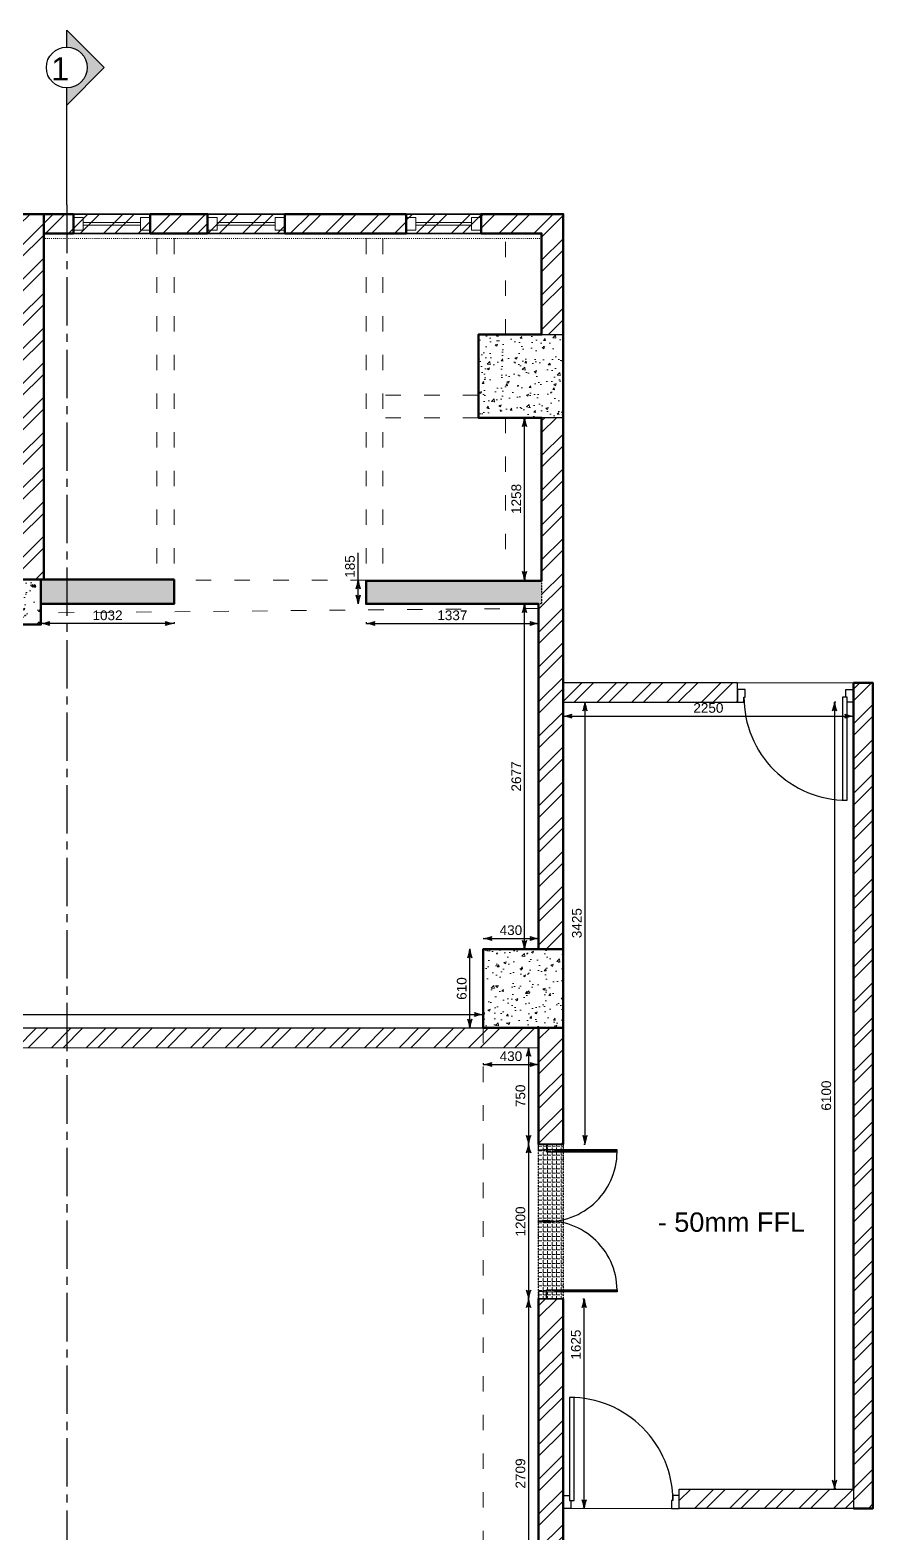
# Model space of a CAD drawing. Header units: millimetres. Extents: x 68727 to 319899, y -4876 to 265722.
# Drawn here: x 172087 to 178618, y 72328 to 83980 of the extents above; entities that cross this region are included whole.
import ezdxf

# ---------------------------------------------------------------- set-up
doc = ezdxf.new("R2010")
doc.units = ezdxf.units.MM
for name, pattern in [('ACAD_ISO03W100', [30, 12, -18]), ('CENTER2', [1.125, 0.75, -0.125, 0.125, -0.125]), ('DASHED2', [0.375, 0.25, -0.125]), ('HIDDEN', [9.525, 6.35, -3.175]), ('WALL', [21, 12, -3, 0, -3, 0, -3])]:
    doc.linetypes.add(name, pattern=pattern)
for name, color, linetype in [('beam', 1, 'DASHED2'), ('Dimensions', 172, 'Continuous'), ('Door', 23, 'Continuous'), ('POLY', 6, 'Continuous'), ('TEXT', 2, 'Continuous')]:
    doc.layers.add(name, color=color, linetype=linetype)
for name, color, linetype, lineweight in [('HACH', 252, 'Continuous', 13), ('HAT', 9, 'Continuous', 13), ('LS_DR_Plan Beam', 9, 'HIDDEN', 0), ('LS_DR_Wall', 7, 'Continuous', 35), ('LS_DR_Window', 30, 'Continuous', 5), ('SECTIONS', 10, 'Continuous', 25), ('wall', 5, 'Continuous', 30), ('wall1', 2, 'WALL', 25), ('Walls', 2, 'Continuous', 30)]:
    doc.layers.add(name, color=color, linetype=linetype, lineweight=lineweight)
doc.styles.add('2010 G', font='times.ttf')
doc.styles.get("Standard").update_dxf_attribs({"font": 'arial.ttf'})
doc.dimstyles.new('SC-25', dxfattribs={"dimtxt": 75, "dimasz": 0.4, "dimexe": 1, "dimexo": 100, "dimgap": 25, "dimtad": 1, "dimdec": 0, "dimzin": 0, "dimdsep": 46, "dimtxsty": 'Standard', "dimblk1": 'A1', "dimblk2": 'A1', "dimsah": 1, "dimcen": 0.09, "dimdle": 3, "dimclrd": 1, "dimclre": 1, "dimclrt": 1, "dimadec": 0, "dimazin": 0, "dimtfac": 1, "dimtdec": 0, "dimtofl": 0, "dimtmove": 0, "dimatfit": 2, "dimldrblk": 'A1', "dimfxl": 10, "dimfxlon": 1, "dimtolj": 1, "dimtzin": 0, "dimarcsym": 0})
pattern_1 = [(45, (-667341.28, -131860.55), (-134.70384, 134.70384), []), (45, (-667251.47, -131860.55), (-134.70384, 134.70384), [])]
pattern_2 = [(50, (-667341.28, -131860.55), (182.18467, -15.939086), [19.05, -209.55]), (355, (-667341.28, -131860.55), (-35.24342, 191.056845), [15.24, -167.640584]), (100.451445, (-667326.1, -131861.88), (146.941247, 175.117752), [16.19001, -178.090245]), (46.1842, (-667341.28, -131809.75), (271.07904, -42.04233), [28.575, -314.325]), (96.635558, (-667318.69, -131813.25), (237.404134, 247.426125), [24.28502, -267.13561]), (351.18415, (-667341.28, -131809.75), (237.40413, 247.426125), [22.85997, -251.45973]), (21, (-667315.88, -131822.45), (151.61439, -102.265198), [19.05, -209.55]), (326, (-667315.88, -131822.45), (61.80203, 184.187966), [15.24, -167.64]), (71.451445, (-667303.24, -131830.97), (213.41642, 81.92277), [16.19001, -178.089938]), (37.5, (-667341.277, -131860.55), (3.0886033, 84.555039), [0, -165.608, 0, -170.18, 0, -168.275]), (7.5, (-667341.28, -131860.55), (66.8196625, 100.180575), [0, -97.028, 0, -161.798, 0, -64.135]), (327.5, (-667397.92, -131860.55), (135.590595, -5.728744), [0, -63.5, 0, -198.12, 0, -262.89]), (317.5, (-667423.32, -131860.55), (148.129181, 25.426491), [0, -82.55, 0, -131.572, 0, -186.69])]
pattern_3 = [(45, (-42379.16, 0), (-134.70384, 134.70384), []), (45, (-42289.36, 0), (-134.70384, 134.70384), [])]

# ---------------------------------------------------------------- blocks, each defined once
blk = doc.blocks.new('A1')
at = {"layer": 'wall', "color": 1}
for p, q in [((-138, 0), (-167, 40)), ((-167, -40), (-138, 0))]:
    blk.add_line(p, q, dxfattribs=at)
for centre, start, end in [((53, 586), 248, 264.8035), ((53, -586), 95.1965, 112)]:
    blk.add_arc(centre, 589, start, end, dxfattribs=at)
blk = doc.blocks.new('*D545')
at = {"layer": 'Defpoints', "color": 0, "transparency": 16777216}
for p in [(176028, 76091), (175950, 75343), (176028, 75343)]:
    blk.add_point(p, dxfattribs=at)
at = {"layer": 'Dimensions', "color": 1, "lineweight": -2, "transparency": 16777216}
for p, q in [((175950, 76091), (175949, 76091)), ((175950, 76090), (175950, 75344)), ((175950, 75343), (175949, 75343))]:
    blk.add_line(p, q, dxfattribs=at)
at = {"layer": 'Dimensions', "color": 1, "lineweight": -2, "transparency": 16777216, "xscale": 0.4, "yscale": 0.4, "zscale": 0.4}
for p, rotation in [((175950, 76091), 90), ((175950, 75343), 270)]:
    blk.add_blockref('A1', p, dxfattribs=dict(at, rotation=rotation))
at = {"layer": 'Dimensions', "color": 1, "transparency": 16777216, "insert": (175887, 75717), "char_height": 75, "attachment_point": 5, "rotation": 90}
blk.add_mtext('\\A1;750', dxfattribs=at)
blk = doc.blocks.new('*D546')
at = {"layer": 'Defpoints', "color": 0, "transparency": 16777216}
for p in [(176028, 75343), (175950, 74143), (176028, 74143)]:
    blk.add_point(p, dxfattribs=at)
at = {"layer": 'Dimensions', "color": 1, "lineweight": -2, "transparency": 16777216}
for p, q in [((175950, 75343), (175949, 75343)), ((175950, 75343), (175950, 74144)), ((175950, 74143), (175949, 74143))]:
    blk.add_line(p, q, dxfattribs=at)
at = {"layer": 'Dimensions', "color": 1, "lineweight": -2, "transparency": 16777216, "xscale": 0.4, "yscale": 0.4, "zscale": 0.4}
for p, rotation in [((175950, 75343), 90), ((175950, 74143), 270)]:
    blk.add_blockref('A1', p, dxfattribs=dict(at, rotation=rotation))
at = {"layer": 'Dimensions', "color": 1, "transparency": 16777216, "insert": (175887, 74743), "char_height": 75, "attachment_point": 5, "rotation": 90}
blk.add_mtext('\\A1;1200', dxfattribs=at)
blk = doc.blocks.new('*D547')
at = {"layer": 'Defpoints', "color": 0, "transparency": 16777216}
for p in [(176028, 74143), (175538, 71434), (175950, 71434)]:
    blk.add_point(p, dxfattribs=at)
at = {"layer": 'Dimensions', "color": 1, "lineweight": -2, "transparency": 16777216}
for p, q in [((175950, 74143), (175949, 74143)), ((175950, 74143), (175950, 71435)), ((175940, 71434), (175951, 71434))]:
    blk.add_line(p, q, dxfattribs=at)
at = {"layer": 'Dimensions', "color": 1, "lineweight": -2, "transparency": 16777216, "xscale": 0.4, "yscale": 0.4, "zscale": 0.4}
for p, rotation in [((175950, 74143), 90), ((175950, 71434), 270)]:
    blk.add_blockref('A1', p, dxfattribs=dict(at, rotation=rotation))
at = {"layer": 'Dimensions', "color": 1, "transparency": 16777216, "insert": (175887, 72789), "char_height": 75, "attachment_point": 5, "rotation": 90}
blk.add_mtext('\\A1;2709', dxfattribs=at)
blk = doc.blocks.new('*D553')
at = {"layer": 'Defpoints', "color": 0, "transparency": 16777216}
for p in [(175598, 76347), (167195, 76241), (175598, 76244)]:
    blk.add_point(p, dxfattribs=at)
at = {"layer": 'Dimensions', "color": 1, "lineweight": -2, "transparency": 16777216}
for p, q in [((167195, 76341), (167195, 76348)), ((167195, 76347), (175597, 76347)), ((175598, 76344), (175598, 76348))]:
    blk.add_line(p, q, dxfattribs=at)
at = {"layer": 'Dimensions', "color": 1, "lineweight": -2, "transparency": 16777216, "xscale": 0.4, "yscale": 0.4, "zscale": 0.4, "rotation": 180}
blk.add_blockref('A1', (167195, 76347), dxfattribs=at)
at = {"layer": 'Dimensions', "color": 1, "lineweight": -2, "transparency": 16777216, "xscale": 0.4, "yscale": 0.4, "zscale": 0.4}
blk.add_blockref('A1', (175598, 76347), dxfattribs=at)
at = {"layer": 'Dimensions', "color": 1, "transparency": 16777216, "insert": (171396, 76411), "char_height": 75, "attachment_point": 5}
blk.add_mtext('\\A1;8403', dxfattribs=at)
blk = doc.blocks.new('*D554')
at = {"layer": 'Defpoints', "color": 0, "transparency": 16777216}
for p in [(175495, 76854), (175598, 76854), (175598, 76244)]:
    blk.add_point(p, dxfattribs=at)
at = {"layer": 'Dimensions', "color": 1, "lineweight": -2, "transparency": 16777216}
for p, q in [((175498, 76854), (175494, 76854)), ((175495, 76245), (175495, 76854)), ((175498, 76244), (175494, 76244))]:
    blk.add_line(p, q, dxfattribs=at)
at = {"layer": 'Dimensions', "color": 1, "lineweight": -2, "transparency": 16777216, "xscale": 0.4, "yscale": 0.4, "zscale": 0.4}
for p, rotation in [((175495, 76854), 90), ((175495, 76244), 270)]:
    blk.add_blockref('A1', p, dxfattribs=dict(at, rotation=rotation))
at = {"layer": 'Dimensions', "color": 1, "transparency": 16777216, "insert": (175432, 76549), "char_height": 75, "attachment_point": 5, "rotation": 90}
blk.add_mtext('\\A1;610', dxfattribs=at)
blk = doc.blocks.new('*D555')
at = {"layer": 'Defpoints', "color": 0, "transparency": 16777216}
for p in [(176028, 76937), (175598, 76856), (176028, 76856)]:
    blk.add_point(p, dxfattribs=at)
at = {"layer": 'Dimensions', "color": 1, "lineweight": -2, "transparency": 16777216}
for p, q in [((175598, 76937), (175598, 76938)), ((175598, 76937), (176027, 76937)), ((176028, 76937), (176028, 76938))]:
    blk.add_line(p, q, dxfattribs=at)
at = {"layer": 'Dimensions', "color": 1, "lineweight": -2, "transparency": 16777216, "xscale": 0.4, "yscale": 0.4, "zscale": 0.4, "rotation": 180}
blk.add_blockref('A1', (175598, 76937), dxfattribs=at)
at = {"layer": 'Dimensions', "color": 1, "lineweight": -2, "transparency": 16777216, "xscale": 0.4, "yscale": 0.4, "zscale": 0.4}
blk.add_blockref('A1', (176028, 76937), dxfattribs=at)
at = {"layer": 'Dimensions', "color": 1, "transparency": 16777216, "insert": (175813, 77001), "char_height": 75, "attachment_point": 5}
blk.add_mtext('\\A1;430', dxfattribs=at)
blk = doc.blocks.new('*D556')
at = {"layer": 'Defpoints', "color": 0, "transparency": 16777216}
for p in [(175918, 79531), (176028, 79531), (176028, 76854)]:
    blk.add_point(p, dxfattribs=at)
at = {"layer": 'Dimensions', "color": 1, "lineweight": -2, "transparency": 16777216}
for p, q in [((175928, 79531), (175917, 79531)), ((175918, 76855), (175918, 79531)), ((175928, 76854), (175917, 76854))]:
    blk.add_line(p, q, dxfattribs=at)
at = {"layer": 'Dimensions', "color": 1, "lineweight": -2, "transparency": 16777216, "xscale": 0.4, "yscale": 0.4, "zscale": 0.4}
for p, rotation in [((175918, 79531), 90), ((175918, 76854), 270)]:
    blk.add_blockref('A1', p, dxfattribs=dict(at, rotation=rotation))
at = {"layer": 'Dimensions', "color": 1, "transparency": 16777216, "insert": (175855, 78193), "char_height": 75, "attachment_point": 5, "rotation": 90}
blk.add_mtext('\\A1;2677', dxfattribs=at)
blk = doc.blocks.new('*D557')
at = {"layer": 'Defpoints', "color": 0, "transparency": 16777216}
for p in [(174691, 79531), (176028, 79531), (176028, 79379)]:
    blk.add_point(p, dxfattribs=at)
at = {"layer": 'Dimensions', "color": 1, "lineweight": -2, "transparency": 16777216}
for p, q in [((174691, 79389), (174691, 79378)), ((174691, 79379), (176027, 79379)), ((176028, 79389), (176028, 79378))]:
    blk.add_line(p, q, dxfattribs=at)
at = {"layer": 'Dimensions', "color": 1, "lineweight": -2, "transparency": 16777216, "xscale": 0.4, "yscale": 0.4, "zscale": 0.4, "rotation": 180}
blk.add_blockref('A1', (174691, 79379), dxfattribs=at)
at = {"layer": 'Dimensions', "color": 1, "lineweight": -2, "transparency": 16777216, "xscale": 0.4, "yscale": 0.4, "zscale": 0.4}
blk.add_blockref('A1', (176028, 79379), dxfattribs=at)
at = {"layer": 'Dimensions', "color": 1, "transparency": 16777216, "insert": (175359, 79442), "char_height": 75, "attachment_point": 5}
blk.add_mtext('\\A1;1337', dxfattribs=at)
blk = doc.blocks.new('*D558')
at = {"layer": 'Defpoints', "color": 0, "transparency": 16777216}
for p in [(172171, 79531), (173203, 79531), (172171, 79379)]:
    blk.add_point(p, dxfattribs=at)
at = {"layer": 'Dimensions', "color": 1, "lineweight": -2, "transparency": 16777216}
for p, q in [((172171, 79389), (172171, 79378)), ((173202, 79379), (172171, 79379)), ((173203, 79389), (173203, 79378))]:
    blk.add_line(p, q, dxfattribs=at)
at = {"layer": 'Dimensions', "color": 1, "lineweight": -2, "transparency": 16777216, "xscale": 0.4, "yscale": 0.4, "zscale": 0.4, "rotation": 180}
blk.add_blockref('A1', (172171, 79379), dxfattribs=at)
at = {"layer": 'Dimensions', "color": 1, "lineweight": -2, "transparency": 16777216, "xscale": 0.4, "yscale": 0.4, "zscale": 0.4}
blk.add_blockref('A1', (173203, 79379), dxfattribs=at)
at = {"layer": 'Dimensions', "color": 1, "transparency": 16777216, "insert": (172687, 79442), "char_height": 75, "attachment_point": 5}
blk.add_mtext('\\A1;1032', dxfattribs=at)
blk = doc.blocks.new('*D559')
at = {"layer": 'Defpoints', "color": 0, "transparency": 16777216}
for p in [(174629, 79716), (174691, 79716), (174691, 79531)]:
    blk.add_point(p, dxfattribs=at)
at = {"layer": 'Dimensions', "color": 1, "lineweight": -2, "transparency": 16777216}
for p, q in [((174629, 79716), (174629, 79926)), ((174629, 79716), (174628, 79716)), ((174629, 79532), (174629, 79716)), ((174629, 79531), (174628, 79531))]:
    blk.add_line(p, q, dxfattribs=at)
at = {"layer": 'Dimensions', "color": 1, "lineweight": -2, "transparency": 16777216, "xscale": 0.4, "yscale": 0.4, "zscale": 0.4}
for p, rotation in [((174629, 79716), 90), ((174629, 79531), 270)]:
    blk.add_blockref('A1', p, dxfattribs=dict(at, rotation=rotation))
at = {"layer": 'Dimensions', "color": 1, "transparency": 16777216, "insert": (174566, 79821), "char_height": 75, "attachment_point": 5, "rotation": 90}
blk.add_mtext('\\A1;185', dxfattribs=at)
blk = doc.blocks.new('*D560')
at = {"layer": 'Defpoints', "color": 0, "transparency": 16777216}
for p in [(175918, 80974), (176051, 80974), (176051, 79716)]:
    blk.add_point(p, dxfattribs=at)
at = {"layer": 'Dimensions', "color": 1, "lineweight": -2, "transparency": 16777216}
for p, q in [((175928, 80974), (175917, 80974)), ((175918, 79717), (175918, 80974)), ((175928, 79716), (175917, 79716))]:
    blk.add_line(p, q, dxfattribs=at)
at = {"layer": 'Dimensions', "color": 1, "lineweight": -2, "transparency": 16777216, "xscale": 0.4, "yscale": 0.4, "zscale": 0.4}
for p, rotation in [((175918, 80974), 90), ((175918, 79716), 270)]:
    blk.add_blockref('A1', p, dxfattribs=dict(at, rotation=rotation))
at = {"layer": 'Dimensions', "color": 1, "transparency": 16777216, "insert": (175855, 80345), "char_height": 75, "attachment_point": 5, "rotation": 90}
blk.add_mtext('\\A1;1258', dxfattribs=at)
blk = doc.blocks.new('*D562')
at = {"layer": 'Defpoints', "color": 0, "transparency": 16777216}
for p in [(175598, 76241), (176028, 76241), (176028, 75960)]:
    blk.add_point(p, dxfattribs=at)
at = {"layer": 'Dimensions', "color": 1, "lineweight": -2, "transparency": 16777216}
for p, q in [((175598, 75970), (175598, 75959)), ((175598, 75960), (176027, 75960)), ((176028, 75970), (176028, 75959))]:
    blk.add_line(p, q, dxfattribs=at)
at = {"layer": 'Dimensions', "color": 1, "lineweight": -2, "transparency": 16777216, "xscale": 0.4, "yscale": 0.4, "zscale": 0.4, "rotation": 180}
blk.add_blockref('A1', (175598, 75960), dxfattribs=at)
at = {"layer": 'Dimensions', "color": 1, "lineweight": -2, "transparency": 16777216, "xscale": 0.4, "yscale": 0.4, "zscale": 0.4}
blk.add_blockref('A1', (176028, 75960), dxfattribs=at)
at = {"layer": 'Dimensions', "color": 1, "transparency": 16777216, "insert": (175813, 76024), "char_height": 75, "attachment_point": 5}
blk.add_mtext('\\A1;430', dxfattribs=at)
blk = doc.blocks.new('SECL')
at = {"layer": 'Walls', "linetype": 'Continuous'}
blk.add_hatch(color=252, dxfattribs=at).paths.add_polyline_path([(144.9, -140.4), (0, -285.3), (0, -219.4, 0.414214), (79, -140.4, 0.414214), (0, -61.3), (0, 4.6)])
at = {"layer": 'beam', "color": 1, "linetype": 'Continuous', "ltscale": 0.5}
blk.add_lwpolyline([(0, -61.3), (0, 4.6), (145, -140.7), (0, -286.5), (0, -219.4)], dxfattribs=at)
at = {"layer": 'Walls', "color": 1, "linetype": 'Continuous'}
blk.add_line((0, -672.4), (0, -219.4), dxfattribs=at)
blk.add_circle((0, -140.4), 79, dxfattribs=at)
blk = doc.blocks.new('*D837')
at = {"layer": 'Defpoints', "color": 0, "transparency": 16777216}
for p in [(176218, 78769), (178468, 78769), (178468, 78661)]:
    blk.add_point(p, dxfattribs=at)
at = {"layer": 'Dimensions', "color": 1, "lineweight": -2, "transparency": 16777216}
for p, q in [((176218, 78669), (176218, 78660)), ((176218, 78661), (178468, 78661)), ((178468, 78669), (178468, 78660))]:
    blk.add_line(p, q, dxfattribs=at)
at = {"layer": 'Dimensions', "color": 1, "lineweight": -2, "transparency": 16777216, "xscale": 0.4, "yscale": 0.4, "zscale": 0.4, "rotation": 180}
blk.add_blockref('A1', (176218, 78661), dxfattribs=at)
at = {"layer": 'Dimensions', "color": 1, "lineweight": -2, "transparency": 16777216, "xscale": 0.4, "yscale": 0.4, "zscale": 0.4}
blk.add_blockref('A1', (178468, 78661), dxfattribs=at)
at = {"layer": 'Dimensions', "color": 1, "transparency": 16777216, "insert": (177343, 78724), "char_height": 75, "attachment_point": 5}
blk.add_mtext('\\A1;2250', dxfattribs=at)
blk = doc.blocks.new('*D838')
at = {"layer": 'Defpoints', "color": 0, "transparency": 16777216}
for p in [(178468, 78769), (178321, 72669), (178468, 72669)]:
    blk.add_point(p, dxfattribs=at)
at = {"layer": 'Dimensions', "color": 1, "lineweight": -2, "transparency": 16777216}
for p, q in [((178331, 78769), (178320, 78769)), ((178321, 78768), (178321, 72669)), ((178331, 72669), (178320, 72669))]:
    blk.add_line(p, q, dxfattribs=at)
at = {"layer": 'Dimensions', "color": 1, "lineweight": -2, "transparency": 16777216, "xscale": 0.4, "yscale": 0.4, "zscale": 0.4}
for p, rotation in [((178321, 78769), 90), ((178321, 72669), 270)]:
    blk.add_blockref('A1', p, dxfattribs=dict(at, rotation=rotation))
at = {"layer": 'Dimensions', "color": 1, "transparency": 16777216, "insert": (178257, 75719), "char_height": 75, "attachment_point": 5, "rotation": 90}
blk.add_mtext('\\A1;6100', dxfattribs=at)
blk = doc.blocks.new('*D839')
at = {"layer": 'Defpoints', "color": 0, "transparency": 16777216}
for p in [(176218, 78769), (176387, 78769), (176218, 75343)]:
    blk.add_point(p, dxfattribs=at)
at = {"layer": 'Dimensions', "color": 1, "lineweight": -2, "transparency": 16777216}
for p, q in [((176377, 78769), (176388, 78769)), ((176387, 75344), (176387, 78768)), ((176377, 75343), (176388, 75343))]:
    blk.add_line(p, q, dxfattribs=at)
at = {"layer": 'Dimensions', "color": 1, "lineweight": -2, "transparency": 16777216, "xscale": 0.4, "yscale": 0.4, "zscale": 0.4}
for p, rotation in [((176387, 78769), 90), ((176387, 75343), 270)]:
    blk.add_blockref('A1', p, dxfattribs=dict(at, rotation=rotation))
at = {"layer": 'Dimensions', "color": 1, "transparency": 16777216, "insert": (176324, 77056), "char_height": 75, "attachment_point": 5, "rotation": 90}
blk.add_mtext('\\A1;3425', dxfattribs=at)
blk = doc.blocks.new('D900')
for points in [[(0, 840), (0, 900), (100, 900), (100, 850), (60, 850), (60, 840)], [(0, 60), (0, 0), (100, 0), (100, 50), (60, 50), (60, 60)]]:
    blk.add_lwpolyline(points, close=True)
blk.add_lwpolyline([(60, 850, -0.414214), (860, 50), (60, 50), (60, 85), (859, 85)], format="xyb")
blk = doc.blocks.new('*D840')
at = {"layer": 'Defpoints', "color": 0, "transparency": 16777216}
for p in [(176218, 74143), (176380, 74143), (176218, 72519)]:
    blk.add_point(p, dxfattribs=at)
at = {"layer": 'POLY', "color": 1, "lineweight": -2, "transparency": 16777216}
for p, q in [((176370, 74143), (176381, 74143)), ((176380, 72519), (176380, 74143)), ((176370, 72519), (176381, 72519))]:
    blk.add_line(p, q, dxfattribs=at)
at = {"layer": 'POLY', "color": 1, "lineweight": -2, "transparency": 16777216, "xscale": 0.4, "yscale": 0.4, "zscale": 0.4}
for p, rotation in [((176380, 74143), 90), ((176380, 72519), 270)]:
    blk.add_blockref('A1', p, dxfattribs=dict(at, rotation=rotation))
at = {"layer": 'POLY', "color": 1, "transparency": 16777216, "insert": (176317, 73788), "char_height": 75, "attachment_point": 5, "rotation": 90}
blk.add_mtext('\\A1;1625', dxfattribs=at)

msp = doc.modelspace()

# ---------------------------------------------------------------- hatches: boundary and pattern name
at = {"layer": 'HACH'}
h = msp.add_hatch(dxfattribs=at)
h.set_pattern_fill('ANSI32', color=256, scale=20)
h.paths.add_polyline_path([(172192.8, 82403.2), (172422.8, 82403.2), (172422.8, 82553.2), (172002.8, 82553.2), (172002.8, 79721.2), (172170.8, 79721.2), (172192.8, 79721.2)])
h = msp.add_hatch(dxfattribs=at)
h.set_pattern_fill('ANSI32', color=5, scale=20)
h.paths.add_polyline_path([(172422.8, 82553.2), (173017.8, 82553.2), (173017.8, 82403.2), (172422.8, 82403.2)])
h.paths.add_polyline_path([(173462.8, 82553.2), (174059.8, 82553.2), (174059.8, 82403.2), (173462.8, 82403.2)])
h.paths.add_polyline_path([(175001.8, 82553.2), (175581.8, 82553.2), (175581.8, 82403.2), (175001.8, 82403.2)])
h = msp.add_hatch(dxfattribs=at)
h.set_pattern_fill('ANSI32', color=256, scale=20)
h.set_pattern_definition(pattern_1)
h.paths.add_polyline_path([(173462.8, 82553.2), (173017.8, 82553.2), (173017.8, 82403.2), (173202.8, 82403.2), (173462.8, 82403.2)])
h = msp.add_hatch(dxfattribs=at)
h.set_pattern_fill('ANSI32', color=256, scale=20)
h.set_pattern_definition(pattern_1)
h.paths.add_polyline_path([(175001.8, 82553.2), (174059.8, 82553.2), (174059.8, 82403.2), (175001.8, 82403.2)])
h = msp.add_hatch(dxfattribs=at)
h.set_pattern_fill('ANSI32', color=256, scale=20)
h.set_pattern_definition(pattern_1)
h.paths.add_polyline_path([(176217.8, 82553.2), (175581.8, 82553.2), (175581.8, 82403.2), (176050.8, 82403.2), (176050.8, 81619.2), (176217.8, 81619.2)])
h = msp.add_hatch(dxfattribs=at)
h.set_pattern_fill('AR-CONC', color=256)
h.set_pattern_definition(pattern_2)
h.paths.add_polyline_path([(176217.8, 81619.2), (175560.8, 81619.2), (175560.8, 80974.2), (176217.8, 80974.2)])
h = msp.add_hatch(dxfattribs=at)
h.set_pattern_fill('ANSI32', color=256, scale=20)
h.paths.add_polyline_path([(176217.8, 80974.2), (176050.8, 80974.2), (176050.8, 79711.2), (176050.6, 79531.2), (176027.8, 79531.2), (176027.8, 76854.2), (176217.8, 76854.2)])
h = msp.add_hatch(dxfattribs=at)
h.set_pattern_fill('AR-CONC', color=256)
h.set_pattern_definition(pattern_2)
h.paths.add_polyline_path([(172170.8, 79371.2), (172170.8, 79721.2), (171560.8, 79721.2), (171560.8, 79371.2)])
h = msp.add_hatch(dxfattribs=at)
h.set_pattern_fill('ANGLE', color=2, scale=5)
h.set_pattern_definition([(0, (0, 0), (0, 34.925), [25.4, -9.525]), (90, (0, 0), (-34.925, 2e-15), [25.4, -9.525])])
h.paths.add_polyline_path([(173202.8, 79721.2), (172170.8, 79721.2), (172170.8, 79531.2), (173202.8, 79531.2)])
h.paths.add_polyline_path([(176050.6, 79711.2), (174690.8, 79711.2), (174690.8, 79531.2), (176050.6, 79531.2)])
h = msp.add_hatch(dxfattribs=at)
h.set_pattern_fill('ANSI32', color=5, scale=20)
h.set_pattern_definition(pattern_3)
h.paths.add_polyline_path([(177568.1, 78918.7), (176217.8, 78918.7), (176217.8, 78768.7), (177568.1, 78768.6)])
h.paths.add_polyline_path([(178468.1, 72668.7), (177117.8, 72668.7), (177117.8, 72518.7), (178468.1, 72518.7)])
h = msp.add_hatch(dxfattribs=at)
h.set_pattern_fill('ANSI32', color=256, scale=20)
h.set_pattern_definition(pattern_3)
h.paths.add_polyline_path([(178618.1, 78918.7), (178468.1, 78918.7), (178468.1, 78868.6), (178468.1, 78868.6), (178468.1, 78768.6), (178468.1, 72668.7), (178468.1, 72518.7), (178618.1, 72518.7)])
h = msp.add_hatch(dxfattribs=at)
h.set_pattern_fill('AR-CONC', color=256)
h.set_pattern_definition(pattern_2)
h.paths.add_polyline_path([(176217.8, 76244.2), (176217.8, 76854.2), (175597.8, 76854.2), (175597.8, 76244.2)])
h = msp.add_hatch(dxfattribs=at)
h.set_pattern_fill('ANSI32', color=5, scale=20)
h.set_pattern_definition([(45, (29469.37, 77709.6), (-134.70384, 134.70384), []), (45, (29559.17, 77709.6), (-134.70384, 134.70384), [])])
h.paths.add_polyline_path([(167195, 76241.4), (167195, 76091.1), (176027.8, 76090), (176027.8, 76241.1)])
h = msp.add_hatch(dxfattribs=at)
h.set_pattern_fill('ANSI32', color=256, scale=20)
h.set_pattern_definition(pattern_1)
h.paths.add_polyline_path([(176027.8, 75344.2), (176217.8, 75344.2), (176217.8, 76244.2), (176027.8, 76244.2)])
h = msp.add_hatch(dxfattribs=at)
h.set_pattern_fill('ANGLE', color=2, scale=5)
h.set_pattern_definition([(0, (-667341.277, -131883.817), (0, 34.925), [25.4, -9.525]), (90, (-667341.277, -131883.817), (-34.925, 2e-15), [25.4, -9.525])])
h.paths.add_polyline_path([(176027.8, 74143.2), (176217.8, 74143.2), (176217.8, 75343.2), (176027.8, 75343.2)])
h = msp.add_hatch(dxfattribs=at)
h.set_pattern_fill('ANSI32', color=256, scale=20)
h.set_pattern_definition(pattern_1)
h.paths.add_polyline_path([(176217.8, 74143.2), (176027.8, 74143.2), (176027.8, 71434.2), (176217.8, 71434.2)])

# ---------------------------------------------------------------- linework, layer by layer
at = {"color": 5}
for points in [[(172422.8, 82553.2), (173017.8, 82553.2), (173017.8, 82403.2), (172422.8, 82403.2)], [(173462.8, 82553.2), (174059.8, 82553.2), (174059.8, 82403.2), (173462.8, 82403.2)], [(175001.8, 82553.2), (175581.8, 82553.2), (175581.8, 82403.2), (175001.8, 82403.2)], [(167195, 76091.1), (176027.8, 76090), (176027.8, 76241.1), (167195, 76241.4)], [(177117.8, 72668.7), (178468.1, 72668.7), (178468.1, 72518.7), (177117.8, 72518.7)]]:
    msp.add_lwpolyline(points, close=True, dxfattribs=at)
for points in [[(177568.1, 78768.7), (177568.1, 78918.7), (176217.8, 78918.7)], [(176217.8, 78768.7), (177568.1, 78768.6)]]:
    msp.add_lwpolyline(points, dxfattribs=at)
at = {"layer": 'Door'}
for points in [[(176635.8, 75283.4), (176635.8, 75298.9), (176070.7, 75302), (176070.7, 75296.2), (176027.8, 75296.2), (176027.8, 75344), (176089.3, 75344), (176089.3, 75283.4), (176635.8, 75283.4)], [(176635.8, 75296.2), (176149.7, 75296.2)], [(176635.8, 75290.4), (176149.7, 75290.4)], [(176635.8, 74212.4), (176635.8, 74196.9), (176070.7, 74193.8), (176070.7, 74199.6), (176027.8, 74199.6), (176027.8, 74144.2), (176089.3, 74144.2), (176089.3, 74212.4), (176635.8, 74212.4)], [(176635.8, 74205.4), (176149.7, 74205.4)], [(176635.8, 74199.6), (176149.7, 74199.6)]]:
    msp.add_lwpolyline(points, dxfattribs=at)
for centre, radius, start, end in [((176089.3, 75287.2), 546.5, 263.53636, 359.60158), ((176093.6, 74206), 542.2, 0.67982, 96.97113)]:
    msp.add_arc(centre, radius, start, end, dxfattribs=at)
at = {"layer": 'HACH'}
for points in [[(177568.1, 78918.7), (178468.1, 78918.7)], [(176217.8, 72518.7), (177117.8, 72518.7)]]:
    msp.add_lwpolyline(points, dxfattribs=at)
at = {"layer": 'LS_DR_Plan Beam', "linetype": 'ACAD_ISO03W100', "ltscale": 0.5}
msp.add_line((176050.8, 82363.2), (172192.8, 82363.2), dxfattribs=at)
at = {"layer": 'LS_DR_Plan Beam', "linetype": 'ACAD_ISO03W100', "ltscale": 10, "transparency": 33554508}
for p, q in [((173067.8, 82363.2), (173067.8, 79721.2)), ((173202.8, 82363.2), (173202.8, 79721.2)), ((174690.8, 82363.2), (174690.8, 79711.2)), ((174820.8, 82363.2), (174820.8, 79711.2)), ((175770.8, 81619.2), (175770.8, 82363.2)), ((175560.8, 81150.2), (174820.8, 81150.2)), ((175560.8, 80974.2), (174820.8, 80974.2)), ((175770.8, 80974.2), (175770.8, 79831.2)), ((174690.8, 79716.2), (173202.8, 79716.2)), ((176027.8, 79496.2), (172170.8, 79461.2)), ((175597.8, 76244.2), (175597.8, 71434.2))]:
    msp.add_line(p, q, dxfattribs=at)
at = {"layer": 'LS_DR_Wall', "color": 8, "ltscale": 0.25}
for p, q in [((172422.8, 82553.2), (173017.8, 82553.2)), ((173462.8, 82553.2), (174059.8, 82553.2)), ((175001.8, 82553.2), (175581.8, 82553.2)), ((172422.8, 82403.2), (173017.8, 82403.2)), ((173462.8, 82403.2), (174059.8, 82403.2)), ((175001.8, 82403.2), (175581.8, 82403.2))]:
    msp.add_line(p, q, dxfattribs=at)
at = {"layer": 'LS_DR_Wall', "ltscale": 0.25}
for p, q in [((176027.8, 75343.2), (176217.8, 75343.2)), ((176027.8, 74143.2), (176217.8, 74143.2))]:
    msp.add_line(p, q, dxfattribs=at)
at = {"layer": 'LS_DR_Wall', "lineweight": 50, "ltscale": 0.25}
for points in [[(165592.8, 79721.2), (172192.8, 79721.2), (172192.8, 82553.2), (161616.8, 82553.2), (161616.8, 79721.2), (163826.8, 79721.2)], [(173202.8, 82403.2), (173462.8, 82403.2), (173462.8, 82553.2), (173017.8, 82553.2), (173017.8, 82403.2), (173202.8, 82403.2)], [(176217.8, 75343.2), (176217.8, 82553.2), (175581.8, 82553.2), (175581.8, 82403.2), (176050.8, 82403.2), (176050.8, 81619.2), (175560.8, 81619.2), (175560.8, 80974.2), (176050.8, 80974.2), (176050.8, 79711.2), (174690.8, 79711.2), (174690.8, 79531.2), (176027.8, 79531.2), (176027.8, 76854.2), (175597.8, 76854.2), (175597.8, 76244.2), (176027.8, 76244.2), (176027.8, 75343.2)], [(178468.1, 72518.7), (178618.1, 72518.7), (178618.1, 78918.7), (178468.1, 78918.7), (178468.1, 78768.7), (178468.1, 72668.7)], [(176027.8, 74144.2), (176027.8, 71434.2), (175537.8, 71434.2), (175537.8, 70824.2), (176027.8, 70824.2), (176027.8, 65945.2), (175557.8, 65945.2), (175557.8, 65335.2), (176017.8, 65335.2), (176017.8, 63233.2), (175537.8, 63233.2), (175537.8, 62623.2), (176217.8, 62623.2), (176217.8, 74144.2)]]:
    msp.add_lwpolyline(points, dxfattribs=at)
for points in [[(173202.8, 79721.2), (172192.8, 79721.2), (172192.8, 82403.2), (172422.8, 82403.2), (172422.8, 82553.2), (172002.8, 82553.2), (172002.8, 79721.2), (167358.8, 79721.2), (167358.8, 79371.2), (167968.8, 79371.2), (167968.8, 79531.2), (171560.8, 79531.2), (171560.8, 79371.2), (172170.8, 79371.2), (172170.8, 79531.2), (173202.8, 79531.2)], [(175001.8, 82553.2), (174059.8, 82553.2), (174059.8, 82403.2), (175001.8, 82403.2)], [(171560.8, 79371.2), (172170.8, 79371.2), (172170.8, 79721.2), (171560.8, 79721.2)], [(175597.8, 76854.2), (176217.8, 76854.2), (176217.8, 76244.2), (175597.8, 76244.2)]]:
    msp.add_lwpolyline(points, close=True, dxfattribs=at)
at = {"layer": 'LS_DR_Wall', "lineweight": 30, "ltscale": 0.25}
msp.add_lwpolyline([(175560.8, 81619.2), (176217.8, 81619.2), (176217.8, 80974.2), (175560.8, 80974.2)], close=True, dxfattribs=at)
at = {"layer": 'LS_DR_Window', "ltscale": 0.25}
for points in [[(172422.8, 82528.2), (172422.8, 82428.2), (172497.8, 82428.2), (172497.8, 82528.2)], [(173017.8, 82528.2), (173017.8, 82428.2), (172942.8, 82428.2), (172942.8, 82528.2)], [(173462.8, 82528.2), (173462.8, 82428.2), (173537.8, 82428.2), (173537.8, 82528.2)], [(174059.8, 82528.2), (174059.8, 82428.2), (173984.8, 82428.2), (173984.8, 82528.2)], [(175001.8, 82528.2), (175001.8, 82428.2), (175076.8, 82428.2), (175076.8, 82528.2)], [(175581.8, 82528.2), (175581.8, 82428.2), (175506.8, 82428.2), (175506.8, 82528.2)]]:
    msp.add_lwpolyline(points, close=True, dxfattribs=at)
for points in [[(172497.8, 82488.2), (172942.8, 82488.2)], [(172942.8, 82468.2), (172497.8, 82468.2)], [(173537.8, 82488.2), (173984.8, 82488.2)], [(173984.8, 82468.2), (173537.8, 82468.2)], [(175076.8, 82488.2), (175506.8, 82488.2)], [(175506.8, 82468.2), (175076.8, 82468.2)]]:
    msp.add_lwpolyline(points, dxfattribs=at)
at = {"layer": 'SECTIONS', "linetype": 'CENTER2', "ltscale": 500}
msp.add_lwpolyline([(172371.1, 82626.1), (172371.1, 57635.8)], dxfattribs=at)
at = {"layer": 'wall1'}
for points in [[(172170.8, 79721.2), (173202.8, 79721.2), (173202.8, 79531.2), (172170.8, 79531.2)], [(174690.8, 79716.2), (176050.6, 79716.2), (176050.6, 79531.2), (174690.8, 79531.2)], [(176027.8, 75343.2), (176217.8, 75343.2), (176217.8, 74143.2), (176027.8, 74143.2)]]:
    msp.add_lwpolyline(points, close=True, dxfattribs=at)

# ---------------------------------------------------------------- block references
at = {"layer": 'Door', "xscale": -1}
for p, rotation in [((178468.1, 78868.6), 90), ((176217.8, 72518.7), 270)]:
    msp.add_blockref('D900', p, dxfattribs=dict(at, rotation=rotation))
at = {"layer": 'HAT', "color": 252, "xscale": 2, "yscale": 2, "zscale": 2}
msp.add_blockref('SECL', (172371.1, 83971), dxfattribs=at)

# ---------------------------------------------------------------- texts
at = {"color": 7, "insert": (176950.9, 74812.9), "char_height": 150, "attachment_point": 1}
msp.add_mtext_dynamic_manual_height_columns('\\pxt5;- 50mm FFL', width=24159.375, gutter_width=47.5, heights=[47.9], dxfattribs=at)
at = {"layer": 'TEXT', "color": 3, "insert": (172389.3, 83769.5), "char_height": 180, "width": 2763.865, "attachment_point": 3, "style": '2010 G'}
msp.add_mtext('{\\fArial|b0|i0|c0|p34;1}', dxfattribs=at)

# ---------------------------------------------------------------- dimensions: what is measured, and where the dimension line sits
at = {"layer": 'Dimensions'}
for base, p1, p2, picture, middle in [((175918.3, 80974.2), (176050.6, 79716.2), (176050.6, 80974.2), '*D560', (175855, 80345.2)), ((174629, 79716.2), (174691.2, 79531.2), (174690.8, 79716.2), '*D559', (174565.7, 79821.2)), ((175918.3, 79531.2), (176027.8, 76854.2), (176027.8, 79531.2), '*D556', (175855, 78192.7)), ((176387.4978, 78768.6806), (176217.7988, 75343.1933), (176217.7988, 78768.6806), '*D839', (176324.1793, 77055.937)), ((178320.7, 72668.7), (178468.1, 78768.7), (178468.1, 72668.7), '*D838', (178257.4, 75718.7)), ((175495, 76854.2), (175597.8, 76244.2), (175597.8, 76854.2), '*D554', (175431.7, 76549.2))]:
    dim = msp.add_linear_dim(base=base, p1=p1, p2=p2, angle=90, dimstyle='SC-25', dxfattribs=at)
    dim.commit()
    dim.dimension.update_dxf_attribs({"geometry": picture, "text_midpoint": middle})
for base, p1, p2, picture, middle in [((172170.8, 79378.6), (173202.8, 79531.2), (172170.8, 79531.2), '*D558', (172686.8, 79441.9)), ((176027.8, 79378.6), (174690.8, 79531.2), (176027.8, 79531.2), '*D557', (175359.3, 79441.9)), ((178468.1, 78660.5), (176217.8, 78768.7), (178468.1, 78768.7), '*D837', (177342.9, 78723.8)), ((176027.8, 76937.2), (175597.8, 76855.5), (176027.8, 76855.5), '*D555', (175812.8, 77000.5)), ((176027.8, 75960.5), (175597.8, 76241.1), (176027.8, 76241.1), '*D562', (175812.8, 76023.8))]:
    dim = msp.add_linear_dim(base=base, p1=p1, p2=p2, dimstyle='SC-25', dxfattribs=at)
    dim.commit()
    dim.dimension.update_dxf_attribs({"geometry": picture, "text_midpoint": middle})
dim = msp.add_linear_dim(base=(175597.8, 76347.3), p1=(167195, 76241.4), p2=(175597.8, 76244.2), dimstyle='SC-25', override={"dimtmove": 1}, dxfattribs=at)
dim.commit()
dim.dimension.update_dxf_attribs({"geometry": '*D553', "text_midpoint": (171396.4, 76410.6)})
dim = msp.add_linear_dim(base=(175949.9, 75343.2), p1=(176027.8, 76090.5), p2=(176027.8, 75343.2), angle=90, text='750', dimstyle='SC-25', dxfattribs=at)
dim.commit()
dim.dimension.update_dxf_attribs({"geometry": '*D545', "text_midpoint": (175886.6, 75716.9)})
for base, p1, p2, picture, middle in [((175949.9, 74143.2), (176027.8, 75343.2), (176027.8, 74143.2), '*D546', (175886.6, 74743.2)), ((175949.9, 71434.2), (176027.8, 74143.2), (175537.8, 71434.2), '*D547', (175886.6, 72788.7))]:
    dim = msp.add_linear_dim(base=base, p1=p1, p2=p2, angle=90, dimstyle='SC-25', override={"dimtmove": 1}, dxfattribs=at)
    dim.commit()
    dim.dimension.update_dxf_attribs({"geometry": picture, "text_midpoint": middle})
at = {"layer": 'POLY'}
dim = msp.add_linear_dim(base=(176380.4601, 74143.1933), p1=(176217.7988, 72518.6806), p2=(176217.7988, 74143.1933), angle=90, dimstyle='SC-25', dxfattribs=at)
dim.commit()
dim.dimension.update_dxf_attribs({"geometry": '*D840', "text_midpoint": (176380.4601, 73787.6132), "dimtype": 160})

doc.saveas('drawing.dxf')
